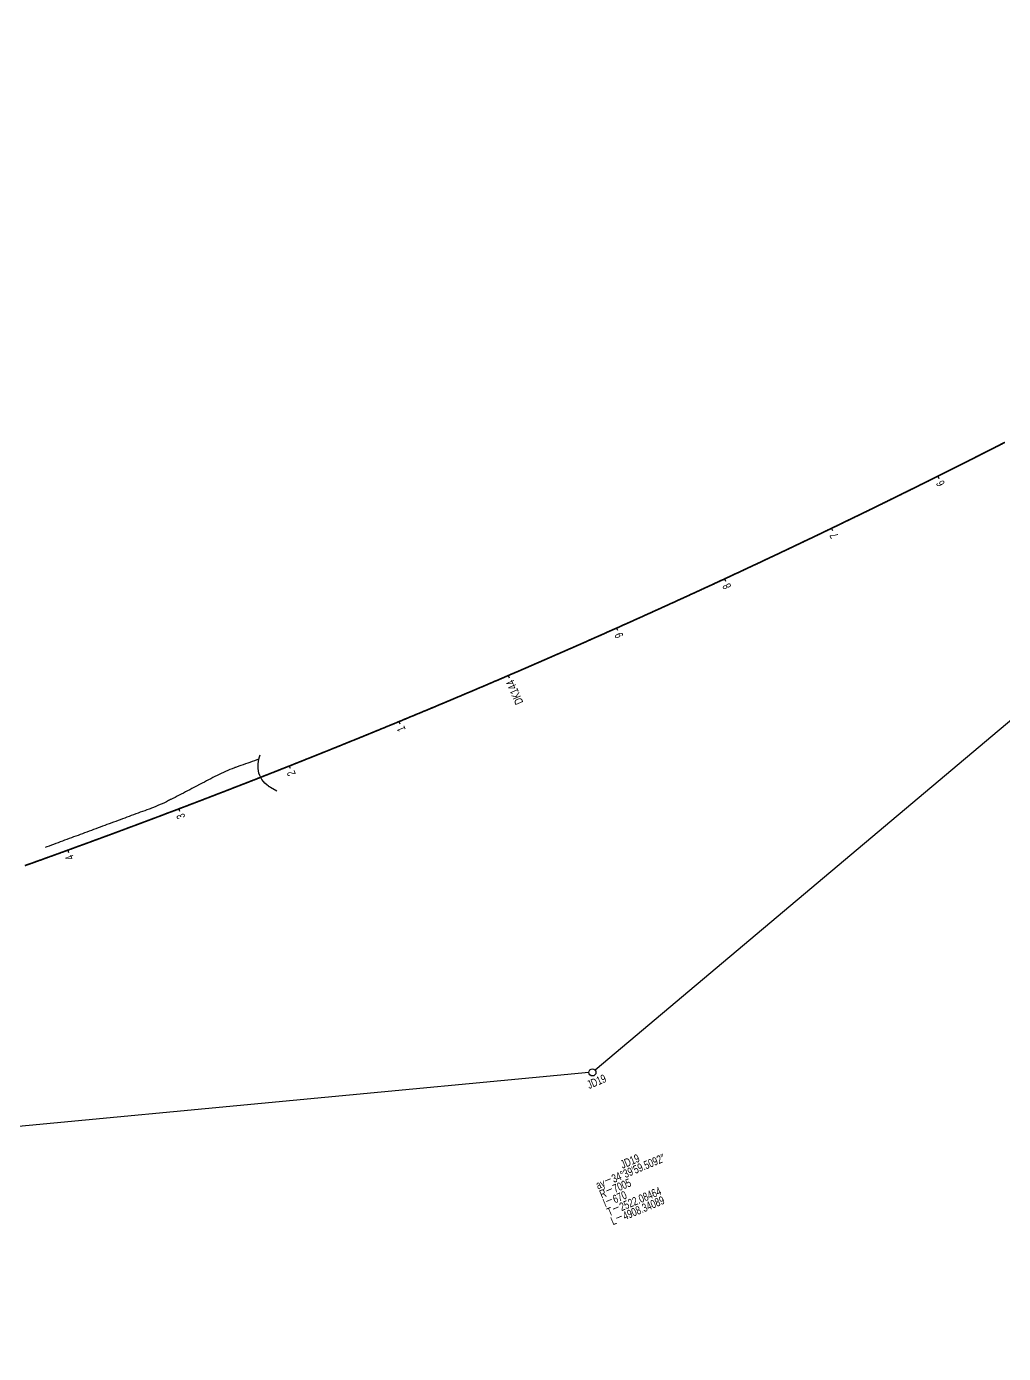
# Model space of a CAD drawing. Header units: millimetres. Extents: x 497834 to 621495, y 3353175 to 3430424.
# Drawn here: x 546143 to 546968, y 3375351 to 3376471 of the extents above; entities that cross this region are included whole.
import ezdxf

# ---------------------------------------------------------------- set-up
doc = ezdxf.new("R2010")
doc.units = ezdxf.units.MM
for name, color, linetype in [('DK改路中线', 7, 'Continuous'), ('dl4', 7, 'Continuous'), ('沪乍杭打线-0.0-200.8段-施工系转设计系成果-2000坐标系-左线_中线_交点', 7, 'Continuous'), ('沪乍杭打线-0.0-200.8段-施工系转设计系成果-2000坐标系-左线_曲线资料', 7, 'Continuous'), ('沪乍杭打线-0.0-200.8段-施工系转设计系成果-2000坐标系-左线_里程', 7, 'Continuous')]:
    doc.layers.add(name, color=color, linetype=linetype)
doc.styles.add('PM_LC', font='slromans.shx', dxfattribs={"width": 0.75, "bigfont": 'hztxt.shx'})
doc.styles.add('PM_QX', font='slromans.shx', dxfattribs={"width": 0.75, "bigfont": 'hztxt.shx'})

msp = doc.modelspace()

# ---------------------------------------------------------------- linework, layer by layer
at = {"layer": 'DK改路中线', "color": 3, "linetype": 'Continuous', "ltscale": 2, "flags": 128}
for points in [[(546339.3, 3375852.2), (546337.5, 3375851.5), (546335.6, 3375850.8), (546333.7, 3375850.2), (546331.8, 3375849.5), (546329.9, 3375848.8), (546328, 3375848.2), (546326.1, 3375847.5), (546324.2, 3375846.8), (546322.4, 3375846.2), (546320.5, 3375845.5), (546319.5, 3375845.2, 0.035129), (546318.6, 3375844.8), (546316.7, 3375844.1), (546314.9, 3375843.4), (546313, 3375842.7), (546311.2, 3375841.9), (546309.3, 3375841), (546307.5, 3375840.2), (546305.7, 3375839.3), (546304, 3375838.4), (546304, 3375838.4), (546302.2, 3375837.5), (546300.4, 3375836.6), (546298.6, 3375835.6), (546296.9, 3375834.7), (546295.1, 3375833.8), (546293.3, 3375832.9), (546291.5, 3375831.9), (546289.8, 3375831), (546286.2, 3375829.2), (546284.4, 3375828.3), (546282.7, 3375827.3), (546280.9, 3375826.4), (546279.1, 3375825.5), (546277.3, 3375824.6), (546275.6, 3375823.6), (546273.8, 3375822.7), (546270.2, 3375820.9), (546268.5, 3375819.9), (546266.7, 3375819), (546264.9, 3375818.1), (546264.7, 3375818, -0.031405), (546263.1, 3375817.2), (546261.4, 3375816.3), (546259.5, 3375815.4), (546257.7, 3375814.6), (546255.9, 3375813.8), (546254.1, 3375813), (546252.2, 3375812.2), (546250.4, 3375811.5), (546248.5, 3375810.7), (546247.5, 3375810.3), (546246.6, 3375810), (546244.8, 3375809.3), (546242.9, 3375808.7), (546239.1, 3375807.3), (546237.3, 3375806.6), (546235.4, 3375805.9), (546233.5, 3375805.2), (546231.6, 3375804.5), (546229.7, 3375803.8), (546227.9, 3375803.1), (546226, 3375802.4), (546224.1, 3375801.7), (546222.2, 3375801), (546220.4, 3375800.3), (546218.5, 3375799.6), (546216.6, 3375798.9), (546212.9, 3375797.6), (546211, 3375796.9), (546209.1, 3375796.2), (546207.2, 3375795.5), (546205.4, 3375794.8), (546203.5, 3375794.1), (546201.6, 3375793.4), (546199.7, 3375792.7), (546197.9, 3375792), (546196, 3375791.3), (546194.1, 3375790.6), (546192.2, 3375789.9), (546190.4, 3375789.2), (546188.5, 3375788.5), (546186.6, 3375787.8), (546184.7, 3375787.1), (546182.9, 3375786.5), (546181, 3375785.8), (546179.1, 3375785.1), (546177.2, 3375784.4), (546175.3, 3375783.7), (546173.5, 3375783), (546171.6, 3375782.3), (546169.7, 3375781.6), (546167.8, 3375780.9), (546166, 3375780.2), (546164.1, 3375779.5), (546162.2, 3375778.8), (546160.3, 3375778.1), (546158.9, 3375777.6)], [(546354.4, 3375825.3), (546349.2, 3375828.3), (546348.6, 3375828.7, -0.327951), (546347.5, 3375829.3), (546345.9, 3375830.5), (546344.4, 3375831.9), (546343.1, 3375833.3), (546341.9, 3375834.9), (546340.9, 3375836.7), (546340, 3375838.5), (546339.4, 3375840.4), (546338.9, 3375842.3), (546338.6, 3375844.3), (546338.6, 3375846.3), (546338.7, 3375848.3), (546339, 3375850.2), (546339, 3375850.3), (546339.4, 3375852.2), (546339.9, 3375854.2), (546340.3, 3375855.9)]]:
    msp.add_lwpolyline(points, format="xyb", dxfattribs=at)
at = {"layer": 'dl4', "color": 3, "linetype": 'Continuous', "ltscale": 2, "const_width": 1.4, "flags": 128}
msp.add_lwpolyline([(546969.2, 3376119.6), (546968.3, 3376119.2), (546967.4, 3376118.7), (546966.5, 3376118.3), (546966.5, 3376118.2), (546965.6, 3376117.8), (546964.8, 3376117.3), (546963.9, 3376116.9), (546963, 3376116.4), (546962.1, 3376116), (546962, 3376116), (546961.2, 3376115.5), (546960.3, 3376115.1), (546959.4, 3376114.6), (546958.5, 3376114.2), (546957.6, 3376113.7), (546957.6, 3376113.7), (546956.7, 3376113.3), (546955.8, 3376112.8), (546954.9, 3376112.4), (546954.1, 3376111.9), (546953.2, 3376111.5), (546953.1, 3376111.4), (546952.3, 3376111), (546951.4, 3376110.5), (546950.5, 3376110.1), (546949.6, 3376109.6), (546948.7, 3376109.2), (546948.7, 3376109.2), (546947.8, 3376108.7), (546946.9, 3376108.3), (546946, 3376107.8), (546945.1, 3376107.4), (546944.2, 3376106.9), (546944.2, 3376106.9), (546943.4, 3376106.5), (546942.5, 3376106), (546941.6, 3376105.6), (546940.7, 3376105.1), (546939.8, 3376104.7), (546939.7, 3376104.7), (546938.9, 3376104.2), (546938, 3376103.8), (546937.1, 3376103.3), (546936.2, 3376102.9), (546935.3, 3376102.4), (546935.3, 3376102.4), (546934.4, 3376102), (546933.5, 3376101.5), (546932.6, 3376101.1), (546931.7, 3376100.6), (546930.8, 3376100.2), (546930.8, 3376100.2), (546930, 3376099.7), (546929.1, 3376099.3), (546928.2, 3376098.8), (546927.3, 3376098.4), (546926.4, 3376097.9), (546926.3, 3376097.9), (546925.5, 3376097.5), (546924.6, 3376097), (546923.7, 3376096.6), (546922.8, 3376096.1), (546921.9, 3376095.7), (546921.9, 3376095.7), (546921, 3376095.3), (546920.1, 3376094.8), (546919.2, 3376094.4), (546918.3, 3376093.9), (546917.4, 3376093.5), (546917.4, 3376093.4), (546916.5, 3376093), (546915.7, 3376092.6), (546914.8, 3376092.1), (546913.9, 3376091.7), (546913, 3376091.2), (546912.9, 3376091.2), (546912.1, 3376090.8), (546911.2, 3376090.3), (546910.3, 3376089.9), (546909.4, 3376089.4), (546908.5, 3376089), (546908.4, 3376089), (546907.6, 3376088.5), (546906.7, 3376088.1), (546905.8, 3376087.7), (546904.9, 3376087.2), (546904, 3376086.8), (546904, 3376086.7), (546903.1, 3376086.3), (546902.2, 3376085.9), (546901.3, 3376085.4), (546900.4, 3376085), (546899.5, 3376084.5), (546899.5, 3376084.5), (546898.6, 3376084.1), (546897.7, 3376083.7), (546896.9, 3376083.2), (546896, 3376082.8), (546895.1, 3376082.3), (546895, 3376082.3), (546894.2, 3376081.9), (546893.3, 3376081.4), (546892.4, 3376081), (546891.5, 3376080.5), (546890.6, 3376080.1), (546890.5, 3376080.1), (546889.7, 3376079.7), (546888.8, 3376079.2), (546887.9, 3376078.8), (546887, 3376078.3), (546886.1, 3376077.9), (546886, 3376077.9), (546885.2, 3376077.4), (546884.3, 3376077), (546883.4, 3376076.6), (546882.5, 3376076.1), (546881.6, 3376075.7), (546881.6, 3376075.6), (546880.7, 3376075.2), (546879.8, 3376074.8), (546878.9, 3376074.3), (546878, 3376073.9), (546877.1, 3376073.5), (546877.1, 3376073.4), (546876.2, 3376073), (546875.3, 3376072.6), (546874.4, 3376072.1), (546873.5, 3376071.7), (546872.6, 3376071.3), (546872.6, 3376071.2), (546871.7, 3376070.8), (546870.8, 3376070.4), (546869.9, 3376069.9), (546869.1, 3376069.5), (546868.2, 3376069.1), (546868.1, 3376069), (546867.3, 3376068.6), (546866.4, 3376068.2), (546865.5, 3376067.7), (546864.6, 3376067.3), (546863.7, 3376066.9), (546863.6, 3376066.8), (546862.8, 3376066.4), (546861.9, 3376066), (546861, 3376065.5), (546860.1, 3376065.1), (546859.2, 3376064.7), (546859.1, 3376064.6), (546858.3, 3376064.2), (546857.4, 3376063.8), (546856.5, 3376063.3), (546855.6, 3376062.9), (546854.7, 3376062.5), (546854.6, 3376062.4), (546853.8, 3376062), (546852.9, 3376061.6), (546852, 3376061.1), (546851.1, 3376060.7), (546850.2, 3376060.3), (546850.1, 3376060.2), (546849.3, 3376059.8), (546848.4, 3376059.4), (546847.5, 3376059), (546846.6, 3376058.5), (546845.7, 3376058.1), (546845.6, 3376058.1), (546844.8, 3376057.6), (546843.9, 3376057.2), (546843, 3376056.8), (546842.1, 3376056.3), (546841.2, 3376055.9), (546841.1, 3376055.9), (546840.3, 3376055.5), (546839.4, 3376055), (546838.5, 3376054.6), (546837.6, 3376054.2), (546836.7, 3376053.7), (546836.6, 3376053.7), (546835.8, 3376053.3), (546834.9, 3376052.9), (546834, 3376052.4), (546833.1, 3376052), (546832.2, 3376051.5), (546832.1, 3376051.5), (546831.3, 3376051.1), (546830.4, 3376050.7), (546829.5, 3376050.2), (546828.6, 3376049.8), (546827.7, 3376049.4), (546827.6, 3376049.3), (546826.8, 3376048.9), (546825.9, 3376048.5), (546825, 3376048.1), (546824.1, 3376047.6), (546823.2, 3376047.2), (546823.1, 3376047.2), (546822.3, 3376046.8), (546821.4, 3376046.3), (546820.5, 3376045.9), (546819.6, 3376045.5), (546818.7, 3376045), (546818.6, 3376045), (546817.8, 3376044.6), (546816.9, 3376044.2), (546816, 3376043.7), (546815.1, 3376043.3), (546814.2, 3376042.9), (546814.1, 3376042.8), (546813.3, 3376042.4), (546812.4, 3376042), (546811.5, 3376041.6), (546810.6, 3376041.1), (546809.7, 3376040.7), (546809.6, 3376040.7), (546808.8, 3376040.3), (546807.9, 3376039.8), (546807, 3376039.4), (546806.1, 3376039), (546805.1, 3376038.5), (546805.1, 3376038.5), (546804.2, 3376038.1), (546803.3, 3376037.7), (546802.4, 3376037.3), (546801.5, 3376036.8), (546800.6, 3376036.4), (546800.6, 3376036.4), (546799.7, 3376036), (546798.8, 3376035.5), (546797.9, 3376035.1), (546797, 3376034.7), (546796.1, 3376034.2), (546796.1, 3376034.2), (546795.2, 3376033.8), (546794.3, 3376033.4), (546793.4, 3376033), (546792.5, 3376032.5), (546791.6, 3376032.1), (546791.6, 3376032.1), (546790.7, 3376031.7), (546789.8, 3376031.2), (546788.9, 3376030.8), (546788, 3376030.4), (546787.1, 3376030), (546787, 3376029.9), (546786.2, 3376029.5), (546785.3, 3376029.1), (546784.4, 3376028.7), (546783.5, 3376028.2), (546782.6, 3376027.8), (546782.5, 3376027.8), (546781.7, 3376027.4), (546780.8, 3376027), (546779.9, 3376026.5), (546779, 3376026.1), (546778.1, 3376025.7), (546778, 3376025.6), (546777.2, 3376025.2), (546776.2, 3376024.8), (546775.3, 3376024.4), (546774.4, 3376024), (546773.5, 3376023.5), (546773.5, 3376023.5), (546772.6, 3376023.1), (546771.7, 3376022.7), (546770.8, 3376022.3), (546769.9, 3376021.8), (546769, 3376021.4), (546769, 3376021.4), (546768.1, 3376021), (546767.2, 3376020.6), (546766.3, 3376020.1), (546765.4, 3376019.7), (546764.5, 3376019.3), (546764.4, 3376019.3), (546763.6, 3376018.8), (546762.7, 3376018.4), (546761.8, 3376018), (546760.9, 3376017.6), (546760, 3376017.1), (546759.9, 3376017.1), (546759.1, 3376016.7), (546758.2, 3376016.3), (546757.2, 3376015.9), (546756.3, 3376015.5), (546755.4, 3376015), (546755.4, 3376015), (546754.5, 3376014.6), (546753.6, 3376014.2), (546752.7, 3376013.8), (546751.8, 3376013.3), (546750.9, 3376012.9), (546750.9, 3376012.9), (546750, 3376012.5), (546749.1, 3376012.1), (546748.2, 3376011.6), (546747.3, 3376011.2), (546746.4, 3376010.8), (546746.3, 3376010.8), (546745.5, 3376010.4), (546744.6, 3376009.9), (546743.7, 3376009.5), (546742.7, 3376009.1), (546741.8, 3376008.7), (546741.8, 3376008.7), (546740.9, 3376008.3), (546740, 3376007.8), (546739.1, 3376007.4), (546738.2, 3376007), (546737.3, 3376006.6), (546737.3, 3376006.5), (546736.4, 3376006.1), (546735.5, 3376005.7), (546734.6, 3376005.3), (546733.7, 3376004.9), (546732.8, 3376004.5), (546732.7, 3376004.4), (546731.9, 3376004), (546731, 3376003.6), (546730.1, 3376003.2), (546729.1, 3376002.8), (546728.2, 3376002.4), (546728.2, 3376002.3), (546727.3, 3376001.9), (546726.4, 3376001.5), (546725.5, 3376001.1), (546724.6, 3376000.7), (546723.7, 3376000.3), (546723.7, 3376000.2), (546722.8, 3375999.8), (546721.9, 3375999.4), (546721, 3375999), (546720.1, 3375998.6), (546719.2, 3375998.2), (546719.1, 3375998.1), (546718.3, 3375997.7), (546717.3, 3375997.3), (546716.4, 3375996.9), (546715.5, 3375996.5), (546714.6, 3375996.1), (546714.6, 3375996), (546713.7, 3375995.7), (546712.8, 3375995.2), (546711.9, 3375994.8), (546711, 3375994.4), (546710.1, 3375994), (546710, 3375994), (546709.2, 3375993.6), (546708.3, 3375993.1), (546707.4, 3375992.7), (546706.4, 3375992.3), (546705.5, 3375991.9), (546705.5, 3375991.9), (546704.6, 3375991.5), (546703.7, 3375991.1), (546702.8, 3375990.6), (546701.9, 3375990.2), (546701, 3375989.8), (546700.9, 3375989.8), (546700.1, 3375989.4), (546699.2, 3375989), (546698.3, 3375988.6), (546697.4, 3375988.1), (546696.4, 3375987.7), (546696.4, 3375987.7), (546695.5, 3375987.3), (546694.6, 3375986.9), (546693.7, 3375986.5), (546692.8, 3375986.1), (546691.9, 3375985.7), (546691.8, 3375985.6), (546691, 3375985.2), (546690.1, 3375984.8), (546689.2, 3375984.4), (546688.3, 3375984), (546687.3, 3375983.6), (546687.3, 3375983.6), (546686.4, 3375983.2), (546685.5, 3375982.7), (546684.6, 3375982.3), (546683.7, 3375981.9), (546682.8, 3375981.5), (546682.7, 3375981.5), (546681.9, 3375981.1), (546681, 3375980.7), (546680.1, 3375980.3), (546679.2, 3375979.9), (546678.2, 3375979.4), (546678.2, 3375979.4), (546677.3, 3375979), (546676.4, 3375978.6), (546675.5, 3375978.2), (546674.6, 3375977.8), (546673.7, 3375977.4), (546673.6, 3375977.4), (546672.8, 3375977), (546671.9, 3375976.6), (546671, 3375976.1), (546670, 3375975.7), (546669.1, 3375975.3), (546669.1, 3375975.3), (546668.2, 3375974.9), (546667.3, 3375974.5), (546666.4, 3375974.1), (546665.5, 3375973.7), (546664.6, 3375973.3), (546664.5, 3375973.2), (546663.7, 3375972.8), (546662.8, 3375972.4), (546661.8, 3375972), (546660.9, 3375971.6), (546660, 3375971.2), (546660, 3375971.2), (546659.1, 3375970.8), (546658.2, 3375970.4), (546657.3, 3375970), (546656.4, 3375969.6), (546655.5, 3375969.2), (546655.4, 3375969.1), (546654.5, 3375968.7), (546653.6, 3375968.3), (546652.7, 3375967.9), (546651.8, 3375967.5), (546650.9, 3375967.1), (546650.8, 3375967.1), (546650, 3375966.7), (546649.1, 3375966.3), (546648.2, 3375965.9), (546647.2, 3375965.5), (546646.3, 3375965.1), (546646.3, 3375965), (546645.4, 3375964.7), (546644.5, 3375964.2), (546643.6, 3375963.8), (546642.7, 3375963.4), (546641.8, 3375963), (546641.7, 3375963), (546640.9, 3375962.6), (546639.9, 3375962.2), (546639, 3375961.8), (546638.1, 3375961.4), (546637.2, 3375961), (546637.2, 3375961), (546636.3, 3375960.6), (546635.4, 3375960.2), (546634.5, 3375959.8), (546633.5, 3375959.4), (546632.6, 3375958.9), (546632.6, 3375958.9), (546631.7, 3375958.5), (546630.8, 3375958.1), (546629.9, 3375957.7), (546629, 3375957.3), (546628.1, 3375956.9), (546628, 3375956.9), (546627.2, 3375956.5), (546626.2, 3375956.1), (546625.3, 3375955.7), (546624.4, 3375955.3), (546623.5, 3375954.9), (546623.4, 3375954.9), (546622.6, 3375954.5), (546621.7, 3375954.1), (546620.8, 3375953.7), (546619.8, 3375953.3), (546618.9, 3375952.9), (546618.9, 3375952.8), (546618, 3375952.5), (546617.1, 3375952.1), (546616.2, 3375951.6), (546615.3, 3375951.2), (546614.4, 3375950.8), (546614.3, 3375950.8), (546613.4, 3375950.4), (546612.5, 3375950), (546611.6, 3375949.6), (546610.7, 3375949.2), (546609.8, 3375948.8), (546609.7, 3375948.8), (546608.9, 3375948.4), (546607.9, 3375948), (546607, 3375947.6), (546606.1, 3375947.2), (546605.2, 3375946.8), (546605.2, 3375946.8), (546604.3, 3375946.4), (546603.4, 3375946), (546602.5, 3375945.6), (546601.5, 3375945.2), (546600.6, 3375944.8), (546600.6, 3375944.8), (546599.7, 3375944.4), (546598.8, 3375944), (546597.9, 3375943.6), (546597, 3375943.2), (546596, 3375942.8), (546596, 3375942.8), (546595.1, 3375942.4), (546594.2, 3375942), (546593.3, 3375941.6), (546592.4, 3375941.2), (546591.5, 3375940.8), (546591.4, 3375940.8), (546590.5, 3375940.4), (546589.6, 3375940), (546588.7, 3375939.6), (546587.8, 3375939.2), (546586.9, 3375938.8), (546586.8, 3375938.8), (546586, 3375938.4), (546585.1, 3375938), (546584.1, 3375937.6), (546583.2, 3375937.2), (546582.3, 3375936.8), (546582.3, 3375936.8), (546581.4, 3375936.4), (546580.5, 3375936), (546579.5, 3375935.6), (546578.6, 3375935.2), (546577.7, 3375934.8), (546577.7, 3375934.8), (546576.8, 3375934.4), (546575.9, 3375934), (546575, 3375933.6), (546574, 3375933.2), (546573.1, 3375932.8), (546573.1, 3375932.8), (546572.2, 3375932.4), (546571.3, 3375932), (546570.4, 3375931.6), (546569.5, 3375931.2), (546568.5, 3375930.8), (546568.5, 3375930.8), (546567.6, 3375930.4), (546566.7, 3375930), (546565.8, 3375929.6), (546564.9, 3375929.2), (546564, 3375928.8), (546563.9, 3375928.8), (546563, 3375928.4), (546562.1, 3375928), (546561.2, 3375927.6), (546560.3, 3375927.2), (546559.4, 3375926.8), (546559.3, 3375926.8), (546558.4, 3375926.4), (546557.5, 3375926), (546556.6, 3375925.6), (546555.7, 3375925.3), (546554.8, 3375924.9), (546554.7, 3375924.8), (546553.9, 3375924.5), (546552.9, 3375924.1), (546552, 3375923.7), (546551.1, 3375923.3), (546550.2, 3375922.9), (546550.1, 3375922.9), (546549.3, 3375922.5), (546548.3, 3375922.1), (546547.4, 3375921.7), (546546.5, 3375921.3), (546545.6, 3375920.9), (546545.5, 3375920.9), (546544.7, 3375920.5), (546543.7, 3375920.1), (546542.8, 3375919.7), (546541.9, 3375919.3), (546541, 3375918.9), (546540.9, 3375918.9), (546540.1, 3375918.5), (546539.1, 3375918.2), (546538.2, 3375917.8), (546537.3, 3375917.4), (546536.4, 3375917), (546536.3, 3375916.9), (546535.5, 3375916.6), (546534.6, 3375916.2), (546533.6, 3375915.8), (546532.7, 3375915.4), (546531.8, 3375915), (546531.7, 3375915), (546530.9, 3375914.6), (546530, 3375914.2), (546529, 3375913.8), (546528.1, 3375913.4), (546527.2, 3375913), (546527.1, 3375913), (546526.3, 3375912.7), (546525.4, 3375912.3), (546524.4, 3375911.9), (546523.5, 3375911.5), (546522.6, 3375911.1), (546522.5, 3375911.1), (546521.7, 3375910.7), (546520.8, 3375910.3), (546519.8, 3375909.9), (546518.9, 3375909.5), (546518, 3375909.1), (546517.9, 3375909.1), (546517.1, 3375908.7), (546516.1, 3375908.4), (546515.2, 3375908), (546514.3, 3375907.6), (546513.4, 3375907.2), (546513.3, 3375907.2), (546512.5, 3375906.8), (546511.5, 3375906.4), (546510.6, 3375906), (546509.7, 3375905.6), (546508.8, 3375905.2), (546508.7, 3375905.2), (546507.9, 3375904.9), (546506.9, 3375904.5), (546506, 3375904.1), (546505.1, 3375903.7), (546504.2, 3375903.3), (546504.1, 3375903.3), (546503.3, 3375902.9), (546502.3, 3375902.5), (546501.4, 3375902.1), (546500.5, 3375901.7), (546499.6, 3375901.4), (546499.5, 3375901.3), (546498.6, 3375901), (546497.7, 3375900.6), (546496.8, 3375900.2), (546495.9, 3375899.8), (546495, 3375899.4), (546494.9, 3375899.4), (546494, 3375899), (546493.1, 3375898.7), (546492.2, 3375898.3), (546491.3, 3375897.9), (546490.3, 3375897.5), (546490.3, 3375897.5), (546489.4, 3375897.1), (546488.5, 3375896.7), (546487.6, 3375896.3), (546486.7, 3375895.9), (546485.7, 3375895.6), (546485.7, 3375895.5), (546484.8, 3375895.2), (546483.9, 3375894.8), (546483, 3375894.4), (546482, 3375894), (546481.1, 3375893.6), (546481.1, 3375893.6), (546480.2, 3375893.2), (546479.3, 3375892.9), (546478.3, 3375892.5), (546477.4, 3375892.1), (546476.5, 3375891.7), (546476.5, 3375891.7), (546475.6, 3375891.3), (546474.7, 3375890.9), (546473.7, 3375890.6), (546472.8, 3375890.2), (546471.9, 3375889.8), (546471.8, 3375889.8), (546471, 3375889.4), (546470, 3375889), (546469.1, 3375888.6), (546468.2, 3375888.3), (546467.3, 3375887.9), (546467.2, 3375887.9), (546466.3, 3375887.5), (546465.4, 3375887.1), (546464.5, 3375886.7), (546463.6, 3375886.3), (546462.6, 3375886), (546462.6, 3375885.9), (546461.7, 3375885.6), (546460.8, 3375885.2), (546459.9, 3375884.8), (546459, 3375884.4), (546458, 3375884.1), (546458, 3375884), (546457.1, 3375883.7), (546456.2, 3375883.3), (546455.3, 3375882.9), (546454.3, 3375882.5), (546453.4, 3375882.1), (546453.4, 3375882.1), (546452.5, 3375881.8), (546451.6, 3375881.4), (546450.6, 3375881), (546449.7, 3375880.6), (546448.8, 3375880.2), (546448.7, 3375880.2), (546447.9, 3375879.9), (546446.9, 3375879.5), (546446, 3375879.1), (546445.1, 3375878.7), (546444.2, 3375878.3), (546444.1, 3375878.3), (546443.2, 3375878), (546442.3, 3375877.6), (546441.4, 3375877.2), (546440.5, 3375876.8), (546439.5, 3375876.4), (546439.5, 3375876.4), (546438.6, 3375876.1), (546437.7, 3375875.7), (546436.8, 3375875.3), (546435.8, 3375874.9), (546434.9, 3375874.5), (546434.9, 3375874.5), (546434, 3375874.2), (546433.1, 3375873.8), (546432.1, 3375873.4), (546431.2, 3375873), (546430.3, 3375872.7), (546430.2, 3375872.6), (546429.3, 3375872.3), (546428.4, 3375871.9), (546427.5, 3375871.5), (546426.6, 3375871.1), (546425.6, 3375870.8), (546425.6, 3375870.8), (546424.7, 3375870.4), (546423.8, 3375870), (546422.9, 3375869.6), (546421.9, 3375869.3), (546421, 3375868.9), (546421, 3375868.9), (546420.1, 3375868.5), (546419.2, 3375868.1), (546418.2, 3375867.8), (546417.3, 3375867.4), (546416.4, 3375867), (546416.3, 3375867), (546415.5, 3375866.6), (546414.5, 3375866.3), (546413.6, 3375865.9), (546412.7, 3375865.5), (546411.7, 3375865.1), (546411.7, 3375865.1), (546410.8, 3375864.8), (546409.9, 3375864.4), (546409, 3375864), (546408, 3375863.6), (546407.1, 3375863.3), (546407.1, 3375863.2), (546406.2, 3375862.9), (546405.3, 3375862.5), (546404.3, 3375862.1), (546403.4, 3375861.8), (546402.5, 3375861.4), (546402.4, 3375861.4), (546401.5, 3375861), (546400.6, 3375860.6), (546399.7, 3375860.3), (546398.8, 3375859.9), (546397.8, 3375859.5), (546397.8, 3375859.5), (546396.9, 3375859.1), (546396, 3375858.8), (546395, 3375858.4), (546394.1, 3375858), (546393.2, 3375857.7), (546393.1, 3375857.6), (546392.3, 3375857.3), (546391.3, 3375856.9), (546390.4, 3375856.5), (546389.5, 3375856.2), (546388.6, 3375855.8), (546388.5, 3375855.8), (546387.6, 3375855.4), (546386.7, 3375855.1), (546385.8, 3375854.7), (546384.8, 3375854.3), (546383.9, 3375853.9), (546383.9, 3375853.9), (546383, 3375853.6), (546382.1, 3375853.2), (546381.1, 3375852.8), (546380.2, 3375852.5), (546379.3, 3375852.1), (546379.2, 3375852.1), (546378.3, 3375851.7), (546377.4, 3375851.3), (546376.5, 3375851), (546375.6, 3375850.6), (546374.6, 3375850.2), (546374.6, 3375850.2), (546373.7, 3375849.9), (546372.8, 3375849.5), (546371.8, 3375849.1), (546370.9, 3375848.8), (546370, 3375848.4), (546369.9, 3375848.4), (546369, 3375848), (546368.1, 3375847.6), (546367.2, 3375847.3), (546366.3, 3375846.9), (546365.3, 3375846.5), (546365.3, 3375846.5), (546364.4, 3375846.2), (546363.5, 3375845.8), (546362.5, 3375845.4), (546361.6, 3375845.1), (546360.7, 3375844.7), (546360.6, 3375844.7), (546359.7, 3375844.3), (546358.8, 3375844), (546357.9, 3375843.6), (546357, 3375843.2), (546356, 3375842.9), (546356, 3375842.8), (546355.1, 3375842.5), (546354.2, 3375842.1), (546353.2, 3375841.8), (546352.3, 3375841.4), (546351.4, 3375841), (546351.3, 3375841), (546350.4, 3375840.7), (546349.5, 3375840.3), (546348.6, 3375839.9), (546347.7, 3375839.6), (546346.7, 3375839.2), (546346.7, 3375839.2), (546345.8, 3375838.8), (546344.9, 3375838.5), (546343.9, 3375838.1), (546343, 3375837.7), (546342.1, 3375837.4), (546342, 3375837.4), (546341.1, 3375837), (546340.2, 3375836.6), (546339.3, 3375836.3), (546338.3, 3375835.9), (546337.4, 3375835.5), (546337.4, 3375835.5), (546336.5, 3375835.2), (546335.6, 3375834.8), (546334.6, 3375834.5), (546333.7, 3375834.1), (546332.8, 3375833.7), (546332.7, 3375833.7), (546331.8, 3375833.4), (546330.9, 3375833), (546330, 3375832.6), (546329, 3375832.3), (546328.1, 3375831.9), (546328, 3375831.9), (546327.2, 3375831.5), (546326.2, 3375831.2), (546325.3, 3375830.8), (546324.4, 3375830.5), (546323.4, 3375830.1), (546323.4, 3375830.1), (546322.5, 3375829.7), (546321.6, 3375829.4), (546320.6, 3375829), (546319.7, 3375828.6), (546318.8, 3375828.3), (546318.7, 3375828.3), (546317.8, 3375827.9), (546316.9, 3375827.6), (546316, 3375827.2), (546315.1, 3375826.8), (546314.1, 3375826.5), (546314.1, 3375826.5), (546313.2, 3375826.1), (546312.3, 3375825.8), (546311.3, 3375825.4), (546310.4, 3375825), (546309.5, 3375824.7), (546309.4, 3375824.7), (546308.5, 3375824.3), (546307.6, 3375824), (546306.7, 3375823.6), (546305.7, 3375823.2), (546304.8, 3375822.9), (546304.7, 3375822.9), (546303.9, 3375822.5), (546302.9, 3375822.2), (546302, 3375821.8), (546301.1, 3375821.4), (546300.1, 3375821.1), (546300.1, 3375821.1), (546299.2, 3375820.7), (546298.3, 3375820.4), (546297.3, 3375820), (546296.4, 3375819.6), (546295.5, 3375819.3), (546295.4, 3375819.3), (546294.5, 3375818.9), (546293.6, 3375818.6), (546292.7, 3375818.2), (546291.7, 3375817.8), (546290.8, 3375817.5), (546290.7, 3375817.5), (546289.9, 3375817.1), (546288.9, 3375816.8), (546288, 3375816.4), (546287.1, 3375816.1), (546286.1, 3375815.7), (546286.1, 3375815.7), (546285.2, 3375815.3), (546284.3, 3375815), (546283.3, 3375814.6), (546282.4, 3375814.3), (546281.4, 3375813.9), (546281.4, 3375813.9), (546280.5, 3375813.6), (546279.6, 3375813.2), (546278.6, 3375812.8), (546277.7, 3375812.5), (546276.8, 3375812.1), (546276.7, 3375812.1), (546275.8, 3375811.8), (546274.9, 3375811.4), (546274, 3375811.1), (546273, 3375810.7), (546272.1, 3375810.4), (546272.1, 3375810.3), (546271.2, 3375810), (546270.2, 3375809.6), (546269.3, 3375809.3), (546268.4, 3375808.9), (546267.4, 3375808.6), (546267.4, 3375808.6), (546266.5, 3375808.2), (546265.6, 3375807.9), (546264.6, 3375807.5), (546263.7, 3375807.2), (546262.8, 3375806.8), (546262.7, 3375806.8), (546261.8, 3375806.5), (546260.9, 3375806.1), (546259.9, 3375805.8), (546259, 3375805.4), (546258.1, 3375805), (546258, 3375805), (546257.1, 3375804.7), (546256.2, 3375804.3), (546255.3, 3375804), (546254.3, 3375803.6), (546253.4, 3375803.3), (546253.3, 3375803.3), (546252.5, 3375802.9), (546251.5, 3375802.6), (546250.6, 3375802.2), (546249.7, 3375801.9), (546248.7, 3375801.5), (546248.7, 3375801.5), (546247.8, 3375801.2), (546246.8, 3375800.8), (546245.9, 3375800.5), (546245, 3375800.1), (546244, 3375799.8), (546244, 3375799.7), (546243.1, 3375799.4), (546242.2, 3375799.1), (546241.2, 3375798.7), (546240.3, 3375798.4), (546239.4, 3375798), (546239.3, 3375798), (546238.4, 3375797.7), (546237.5, 3375797.3), (546236.5, 3375797), (546235.6, 3375796.6), (546234.7, 3375796.3), (546234.6, 3375796.2), (546233.7, 3375795.9), (546232.8, 3375795.6), (546231.9, 3375795.2), (546230.9, 3375794.9), (546230, 3375794.5), (546229.9, 3375794.5), (546229, 3375794.2), (546228.1, 3375793.8), (546227.2, 3375793.5), (546226.2, 3375793.1), (546225.3, 3375792.8), (546225.2, 3375792.7), (546224.4, 3375792.4), (546223.4, 3375792.1), (546222.5, 3375791.7), (546221.6, 3375791.4), (546220.6, 3375791), (546220.6, 3375791), (546219.7, 3375790.7), (546218.7, 3375790.3), (546217.8, 3375790), (546216.9, 3375789.6), (546215.9, 3375789.3), (546215.9, 3375789.3), (546215, 3375788.9), (546214, 3375788.6), (546213.1, 3375788.2), (546212.2, 3375787.9), (546211.2, 3375787.6), (546211.2, 3375787.5), (546210.3, 3375787.2), (546209.4, 3375786.9), (546208.4, 3375786.5), (546207.5, 3375786.2), (546206.5, 3375785.8), (546206.5, 3375785.8), (546205.6, 3375785.5), (546204.7, 3375785.1), (546203.7, 3375784.8), (546202.8, 3375784.4), (546201.9, 3375784.1), (546201.8, 3375784.1), (546200.9, 3375783.8), (546200, 3375783.4), (546199, 3375783.1), (546198.1, 3375782.7), (546197.2, 3375782.4), (546197.1, 3375782.4), (546196.2, 3375782), (546195.3, 3375781.7), (546194.3, 3375781.3), (546193.4, 3375781), (546192.5, 3375780.7), (546192.4, 3375780.6), (546191.5, 3375780.3), (546190.6, 3375780), (546189.6, 3375779.6), (546188.7, 3375779.3), (546187.8, 3375778.9), (546187.7, 3375778.9), (546186.8, 3375778.6), (546185.9, 3375778.3), (546185, 3375777.9), (546184, 3375777.6), (546183.1, 3375777.2), (546183, 3375777.2), (546182.1, 3375776.9), (546181.2, 3375776.5), (546180.3, 3375776.2), (546179.3, 3375775.9), (546178.4, 3375775.5), (546178.3, 3375775.5), (546177.4, 3375775.2), (546176.5, 3375774.8), (546175.6, 3375774.5), (546174.6, 3375774.1), (546173.7, 3375773.8), (546173.6, 3375773.8), (546172.7, 3375773.5), (546171.8, 3375773.1), (546170.9, 3375772.8), (546169.9, 3375772.4), (546169, 3375772.1), (546168.9, 3375772.1), (546168, 3375771.8), (546167.1, 3375771.4), (546166.2, 3375771.1), (546165.2, 3375770.7), (546164.3, 3375770.4), (546164.2, 3375770.4), (546163.3, 3375770.1), (546162.4, 3375769.7), (546161.4, 3375769.4), (546160.5, 3375769), (546159.6, 3375768.7), (546159.5, 3375768.7), (546158.6, 3375768.4), (546157.7, 3375768), (546156.7, 3375767.7), (546155.8, 3375767.3), (546154.9, 3375767), (546154.8, 3375767), (546153.9, 3375766.7), (546153, 3375766.3), (546152, 3375766), (546151.1, 3375765.7), (546150.2, 3375765.3), (546150.1, 3375765.3), (546149.2, 3375765), (546148.3, 3375764.6), (546147.3, 3375764.3), (546146.4, 3375764), (546145.5, 3375763.6), (546145.4, 3375763.6), (546144.5, 3375763.3), (546143.6, 3375763), (546142.6, 3375762.6), (546141.7, 3375762.3)], dxfattribs=at)
at = {"layer": '沪乍杭打线-0.0-200.8段-施工系转设计系成果-2000坐标系-左线_中线_交点', "color": 6, "linetype": 'Continuous', "ltscale": 2}
for p, q in [((548551.1, 3377211.2), (546623.2, 3375589.8)), ((546617.9, 3375587.6), (544110, 3375350.6))]:
    msp.add_line(p, q, dxfattribs=at)
msp.add_circle((546620.9, 3375587.8), 3, dxfattribs=at)
at = {"layer": '沪乍杭打线-0.0-200.8段-施工系转设计系成果-2000坐标系-左线_里程', "color": 5, "linetype": 'Continuous', "ltscale": 2}
for p, q in [((546912.5, 3376091), (546913.4, 3376089.2)), ((546822.8, 3376047), (546823.6, 3376045.2)), ((546732.3, 3376004.3), (546733.2, 3376002.4)), ((546641.3, 3375962.8), (546642.1, 3375961)), ((546549.7, 3375922.7), (546550.5, 3375920.9)), ((546457.6, 3375883.9), (546458.3, 3375882)), ((546364.9, 3375846.4), (546365.6, 3375844.5)), ((546271.7, 3375810.2), (546272.4, 3375808.3)), ((546177.9, 3375775.3), (546178.6, 3375773.5))]:
    msp.add_line(p, q, dxfattribs=at)

# ---------------------------------------------------------------- texts
at = {"layer": '沪乍杭打线-0.0-200.8段-施工系转设计系成果-2000坐标系-左线_中线_交点', "color": 5, "style": 'PM_QX', "width": 0.75}
msp.add_text('JD19', height=7, rotation=22.7317, dxfattribs=at).set_placement((546618.2, 3375573.7))
at = {"layer": '沪乍杭打线-0.0-200.8段-施工系转设计系成果-2000坐标系-左线_曲线资料', "color": 5, "style": 'PM_QX', "width": 0.75}
msp.add_text('JD19', height=7, rotation=22.7317, dxfattribs=at).set_placement((546646.4, 3375506.4))
at = {"layer": '沪乍杭打线-0.0-200.8段-施工系转设计系成果-2000坐标系-左线_曲线资料', "color": 5, "insert": (546622.9, 3375495.3), "char_height": 7, "attachment_point": 1, "rotation": 22.7317, "line_spacing_factor": 0.7, "style": 'PM_QX'}
msp.add_mtext('\\W0.750000;ay－34°39′59.5092″\\PR－7005\\Pl－670\\PT－2522.08464\\PL－4908.34089', dxfattribs=at)
at = {"layer": '沪乍杭打线-0.0-200.8段-施工系转设计系成果-2000坐标系-左线_里程', "color": 2, "style": 'PM_LC', "width": 0.75}
for s, rotation, p in [('6', 116.5248, (546918.8, 3376084.7)), ('7', 115.7069, (546828.9, 3376040.6)), ('8', 114.889, (546738.4, 3375997.8)), ('9', 114.071, (546647.3, 3375956.3)), ('DK144', 113.2531, (546562.7, 3375900.1)), ('1', 112.4352, (546463.4, 3375877.2)), ('2', 111.6172, (546370.6, 3375839.6)), ('3', 110.7993, (546277.3, 3375803.3)), ('4', 109.9814, (546183.4, 3375768.4))]:
    msp.add_text(s, height=7, rotation=rotation, dxfattribs=at).set_placement(p)

doc.saveas('drawing.dxf')
